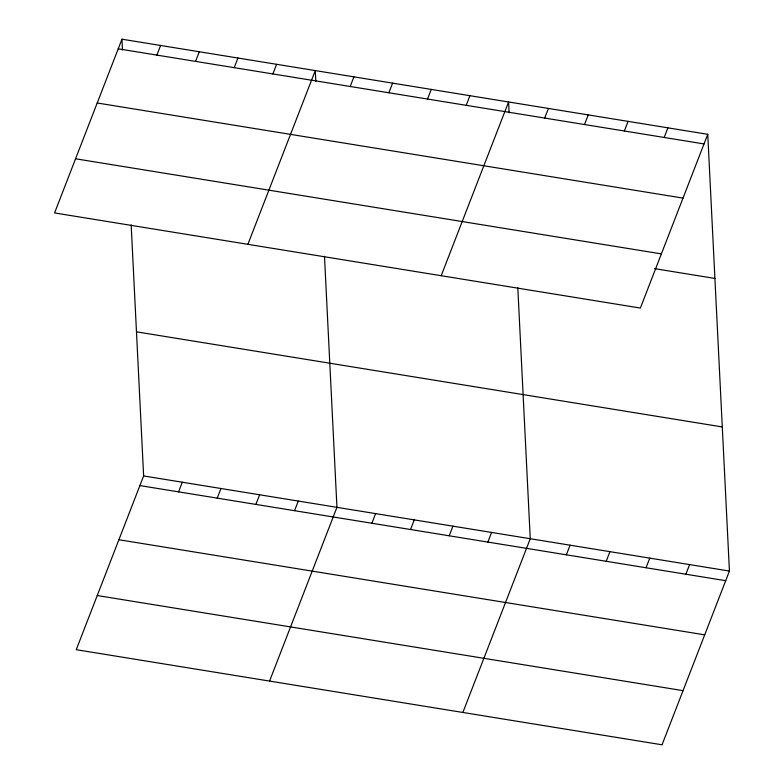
<?xml version="1.0" encoding="UTF-8"?>
<svg xmlns="http://www.w3.org/2000/svg" width="784" height="784" viewBox="0 0 784 784"><rect width="100%" height="100%" fill="white"/><g stroke="black" fill="none" stroke-linecap="round" stroke-linejoin="round"><path stroke-width="1.18" d="M121.951 39.2L54.566 212.934L640.371 308.053L707.756 134.309L121.951 39.2L122.49 50.009M156.878 55.105L160.612 45.482M195.549 61.377L199.283 51.754M234.21 67.659L237.944 58.036M272.871 73.931L276.605 64.308M131.173 224.91L143.629 475.947L76.244 649.691L662.049 744.8L729.434 571.066L707.756 134.309M247.881 244.324L315.266 70.589L315.805 81.399M178.566 491.852L182.3 482.229M350.193 86.495L353.927 76.861M217.227 498.134L220.961 488.51M388.864 92.767L392.598 83.143M255.888 504.406L259.622 494.782M427.525 99.049L431.259 89.415M294.549 510.688L298.283 501.064M466.186 105.321L469.92 95.697M269.559 681.08L336.944 507.336L324.488 256.29M441.196 275.713L508.581 101.969L509.12 112.778M371.881 523.242L375.614 513.618M544.684 118.07L548.418 108.437M410.542 529.514L414.275 519.89M584.521 124.538L588.255 114.905M449.203 535.795L452.936 526.172M624.348 131.006L628.082 121.373M487.864 542.077L491.597 532.444M664.185 137.465L667.919 127.841M462.874 712.46L530.258 538.726L517.803 287.679M566.362 554.817L570.095 545.194M606.199 561.285L609.932 551.662M646.036 567.753L649.769 558.13M685.863 574.221L689.597 564.598M118.217 48.824L704.022 143.933M97.216 102.988L683.011 198.097M75.568 158.78L661.373 253.889M654.552 268.638L714.91 278.438M136.475 331.828L722.28 426.937M143.629 475.947L729.434 571.066M139.895 485.58L725.7 580.689M118.894 539.735L704.698 634.844M97.255 595.536L683.05 690.645"/></g></svg>
